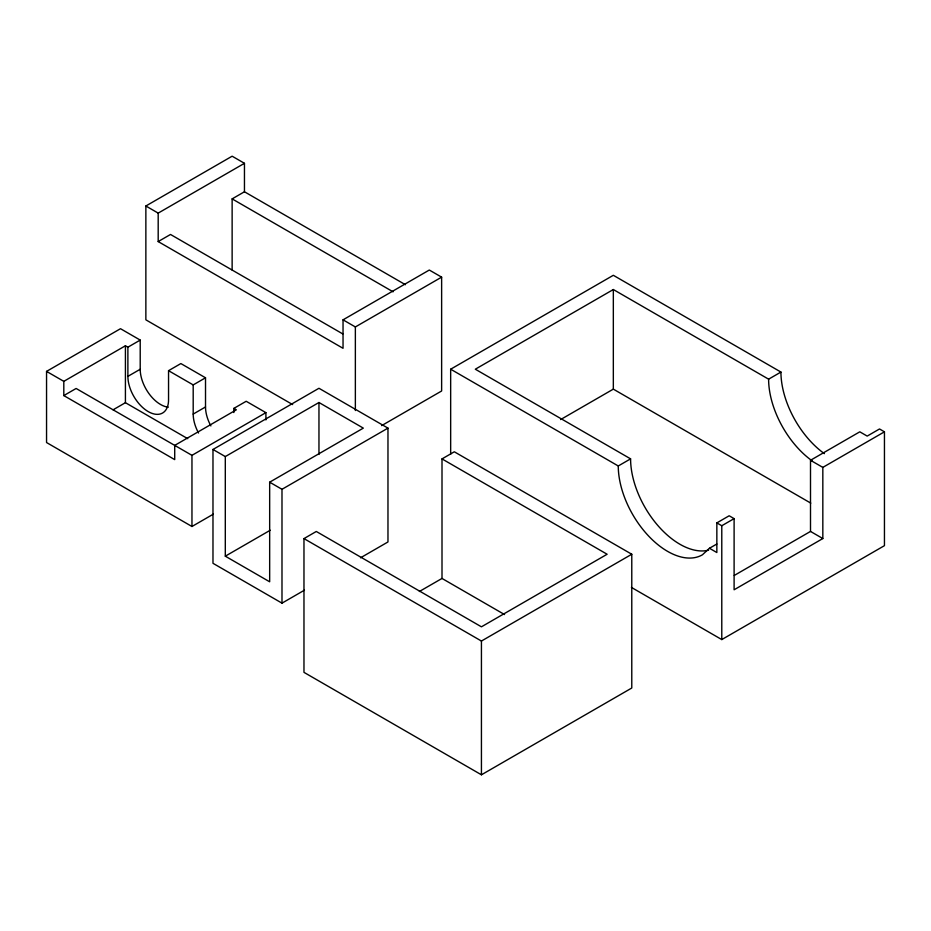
<?xml version="1.0" encoding="UTF-8"?>
<svg xmlns="http://www.w3.org/2000/svg" width="931" height="931" viewBox="0 0 931 931"><rect width="100%" height="100%" fill="white"/><g stroke="black" fill="none" stroke-linecap="round" stroke-linejoin="round"><path stroke-width="1.4" d="M716.847 544.007L709.457 548.266L702.416 554.806A69.709 40.242 60 0 1 648.698 536.128A69.709 40.242 60 0 1 618.265 465.977L450.662 369.211L450.662 454.235M292.648 404.578L145.864 319.833L145.864 205.995L232.133 156.199L244.457 163.309L244.457 191.763L405.416 284.7M145.864 205.995L158.189 213.118L244.457 163.309M158.189 213.118L158.189 241.571L170.513 234.461L342.794 333.926M232.133 270.037L232.133 198.885L244.457 191.763M213.269 514.191L191.961 526.492L46.55 442.539L46.55 371.388L120.495 328.701L140.209 340.083L140.209 369.258A28.756 16.607 60 0 0 168.325 407.184M46.55 371.388L63.808 381.349L125.417 345.773L127.884 347.205L140.209 340.083M63.808 381.349L63.808 395.582L76.121 388.471L191.961 455.34L265.905 412.654L265.905 419.916M210.871 425.921A28.756 16.607 60 0 1 205.518 406.963L205.518 377.788L180.87 363.567L168.546 370.678L168.546 399.853A28.756 16.607 60 0 1 148.215 411.595A28.756 16.607 60 0 1 127.884 376.368L140.209 369.258M113.093 409.815L125.417 402.692L187.725 438.676M168.546 370.678L193.194 384.91L205.518 377.788M158.189 241.571L343.039 348.299L343.039 319.833L429.307 270.037L441.631 277.147L441.631 390.985L381.617 425.63M198.547 433.031A28.756 16.607 60 0 1 193.194 414.086L205.518 406.963M343.039 319.833L355.363 326.944L441.631 277.147M233.867 412.549L233.867 408.383L246.191 401.273L265.905 412.654M304.437 590.184L281.988 603.148L212.978 563.302L212.978 449.464L318.961 388.274L387.971 428.12L387.971 541.958L360.541 557.797M225.302 456.574L318.961 402.506L363.323 428.12L269.664 482.188L269.664 581.794L225.302 556.179L225.302 456.574L212.978 449.464M450.662 369.211L613.331 275.297L780.934 372.063A69.709 40.242 60 0 0 824.377 453.653M812.053 460.775A69.709 40.242 60 0 1 768.61 379.173L613.331 289.529L475.31 369.211L630.59 458.855A69.709 40.242 60 0 0 657.356 524.944A69.709 40.242 60 0 0 708.584 550.163M269.664 482.188L281.988 489.299L387.971 428.12M225.302 556.179L270.258 530.228M442.004 458.902L454.316 451.791L631.777 554.248L631.777 688.009L481.432 774.801L303.971 672.357L303.971 538.595L316.296 531.473L481.432 626.819L607.128 554.248L442.004 458.902L442.004 578.442L504.544 614.553M560.637 419.555L613.331 389.135L810.761 503.112M618.265 465.977L630.59 458.855M768.61 379.173L780.934 372.063M419.369 591.499L442.004 578.442M303.971 538.595L481.432 641.04L631.777 554.248M734.28 575.439L810.505 531.426L810.505 460.286L859.802 431.821L867.192 436.092L879.516 428.97L884.45 431.821L884.45 545.659L721.781 639.574L631.404 587.403M709.457 548.266L716.847 552.537L716.847 522.896L729.171 515.774L734.105 518.625L734.105 589.777L822.829 538.549L822.829 467.397L884.45 431.821M716.847 522.896L721.781 525.736L734.105 518.625M810.505 460.286L822.829 467.397M810.505 531.426L822.829 538.549M232.133 198.885L393.091 291.81M233.867 408.383L236.334 409.815L174.714 445.39L174.714 459.611L63.808 395.582M721.781 525.736L721.781 639.574M613.331 289.529L613.331 389.135M481.432 641.04L481.432 774.801M355.363 326.944L355.363 410.524M318.961 402.506L318.961 454.468M281.988 489.299L281.988 603.148M193.194 384.91L193.194 414.086M191.961 455.34L191.961 526.492M127.884 347.205L127.884 376.368M125.417 345.773L125.417 402.692"/></g></svg>
